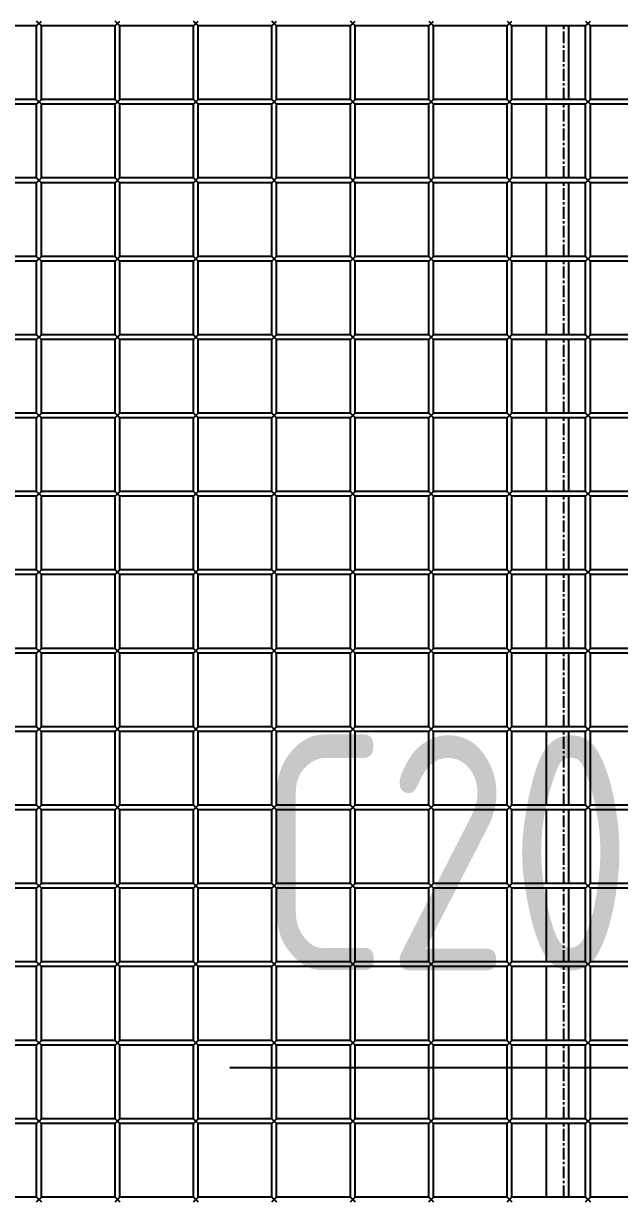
# Model space of a CAD drawing. Header units: millimetres. Extents: x -198529 to 244266, y -64 to 158464.
# Drawn here: x -172015 to -171635, y 120141 to 120891 of the extents above; entities that cross this region are included whole.
import ezdxf

# ---------------------------------------------------------------- set-up
doc = ezdxf.new("R2010")
doc.units = ezdxf.units.MM
doc.linetypes.add('CENTER', pattern=[12, 7.5, -1.5, 1.5, -1.5])
doc.layers.add('0-DCC', color=30, linetype='Continuous')
doc.layers.add('0-DCC-STRUC-T', color=4, linetype='Continuous')
doc.styles.add('EDRI-COM', font='tssdeng.shx', dxfattribs={"width": 0.8, "bigfont": 'hztxt.shx'})

# ---------------------------------------------------------------- blocks, each defined once
blk = doc.blocks.new('DCC2850x2300(右)')
at = {"color": 0, "linetype": 'Continuous'}
for p, q in [((52686.5, -72856.48), (52683.5, -72853.48)), ((52686.5, -72853.48), (52683.5, -72856.48)), ((52736.5, -72856.48), (52733.5, -72853.48)), ((52736.5, -72853.48), (52733.5, -72856.48)), ((52786.5, -72856.48), (52783.5, -72853.48)), ((52786.5, -72853.48), (52783.5, -72856.48)), ((52836.5, -72856.48), (52833.5, -72853.48)), ((52833.5, -72856.48), (52836.5, -72853.48)), ((52886.5, -72856.48), (52883.5, -72853.48)), ((52883.5, -72856.48), (52886.5, -72853.48)), ((52936.5, -72856.48), (52933.5, -72853.48)), ((52933.5, -72856.48), (52936.5, -72853.48)), ((52986.5, -72856.48), (52983.5, -72853.48)), ((52983.5, -72856.48), (52986.5, -72853.48)), ((53036.5, -72856.48), (53033.5, -72853.48)), ((53033.5, -72856.48), (53036.5, -72853.48)), ((52636.5, -72856.48), (52683.5, -72856.48)), ((52683.5, -72903.48), (52683.5, -72856.48)), ((52686.5, -72903.48), (52686.5, -72856.48)), ((52686.5, -72856.48), (52733.5, -72856.48)), ((52697.5, -72856.48), (52697.5, -72903.48)), ((52711.5, -72903.48), (52711.5, -72856.48)), ((52733.5, -72903.48), (52733.5, -72856.48)), ((52736.5, -72903.48), (52736.5, -72856.48)), ((52736.5, -72856.48), (52783.5, -72856.48)), ((52783.5, -72903.48), (52783.5, -72856.48)), ((52786.5, -72903.48), (52786.5, -72856.48)), ((52786.5, -72856.48), (52833.5, -72856.48)), ((52833.5, -72903.48), (52833.5, -72856.48)), ((52836.5, -72903.48), (52836.5, -72856.48)), ((52836.5, -72856.48), (52883.5, -72856.48)), ((52883.5, -72903.48), (52883.5, -72856.48)), ((52886.5, -72903.48), (52886.5, -72856.48)), ((52886.5, -72856.48), (52933.5, -72856.48)), ((52933.5, -72903.48), (52933.5, -72856.48)), ((52936.5, -72903.48), (52936.5, -72856.48)), ((52936.5, -72856.48), (52983.5, -72856.48)), ((52983.5, -72903.48), (52983.5, -72856.48)), ((52986.5, -72903.48), (52986.5, -72856.48)), ((52986.5, -72856.48), (53033.5, -72856.48)), ((53033.5, -72903.48), (53033.5, -72856.48)), ((53036.5, -72903.48), (53036.5, -72856.48)), ((53036.5, -72856.48), (53083.5, -72856.48)), ((52636.5, -72903.48), (52683.5, -72903.48)), ((52636.5, -72906.48), (52683.5, -72906.48)), ((52686.5, -72906.48), (52683.5, -72903.48)), ((52686.5, -72903.48), (52683.5, -72906.48)), ((52683.5, -72953.48), (52683.5, -72906.48)), ((52686.5, -72903.48), (52733.5, -72903.48)), ((52686.5, -72953.48), (52686.5, -72906.48)), ((52686.5, -72906.48), (52733.5, -72906.48)), ((52697.5, -72906.48), (52697.5, -72953.48)), ((52711.5, -72953.48), (52711.5, -72906.48)), ((52736.5, -72906.48), (52733.5, -72903.48)), ((52736.5, -72903.48), (52733.5, -72906.48)), ((52733.5, -72953.48), (52733.5, -72906.48)), ((52736.5, -72903.48), (52783.5, -72903.48)), ((52736.5, -72953.48), (52736.5, -72906.48)), ((52736.5, -72906.48), (52783.5, -72906.48)), ((52786.5, -72906.48), (52783.5, -72903.48)), ((52786.5, -72903.48), (52783.5, -72906.48)), ((52783.5, -72953.48), (52783.5, -72906.48)), ((52786.5, -72903.48), (52833.5, -72903.48)), ((52786.5, -72953.48), (52786.5, -72906.48)), ((52786.5, -72906.48), (52833.5, -72906.48)), ((52836.5, -72906.48), (52833.5, -72903.48)), ((52836.5, -72903.48), (52833.5, -72906.48)), ((52833.5, -72953.48), (52833.5, -72906.48)), ((52836.5, -72903.48), (52883.5, -72903.48)), ((52836.5, -72953.48), (52836.5, -72906.48)), ((52836.5, -72906.48), (52883.5, -72906.48)), ((52886.5, -72906.48), (52883.5, -72903.48)), ((52883.5, -72906.48), (52886.5, -72903.48)), ((52883.5, -72953.48), (52883.5, -72906.48)), ((52886.5, -72903.48), (52933.5, -72903.48)), ((52886.5, -72953.48), (52886.5, -72906.48)), ((52886.5, -72906.48), (52933.5, -72906.48)), ((52936.5, -72906.48), (52933.5, -72903.48)), ((52933.5, -72906.48), (52936.5, -72903.48)), ((52933.5, -72953.48), (52933.5, -72906.48)), ((52936.5, -72903.48), (52983.5, -72903.48)), ((52936.5, -72953.48), (52936.5, -72906.48)), ((52936.5, -72906.48), (52983.5, -72906.48)), ((52986.5, -72906.48), (52983.5, -72903.48)), ((52983.5, -72906.48), (52986.5, -72903.48)), ((52983.5, -72953.48), (52983.5, -72906.48)), ((52986.5, -72903.48), (53033.5, -72903.48)), ((52986.5, -72953.48), (52986.5, -72906.48)), ((52986.5, -72906.48), (53033.5, -72906.48)), ((53036.5, -72906.48), (53033.5, -72903.48)), ((53033.5, -72906.48), (53036.5, -72903.48)), ((53033.5, -72953.48), (53033.5, -72906.48)), ((53036.5, -72903.48), (53083.5, -72903.48)), ((53036.5, -72953.48), (53036.5, -72906.48)), ((53036.5, -72906.48), (53083.5, -72906.48)), ((52636.5, -72953.48), (52683.5, -72953.48)), ((52636.5, -72956.48), (52683.5, -72956.48)), ((52686.5, -72956.48), (52683.5, -72953.48)), ((52686.5, -72953.48), (52683.5, -72956.48)), ((52683.5, -73003.48), (52683.5, -72956.48)), ((52686.5, -72953.48), (52733.5, -72953.48)), ((52686.5, -73003.48), (52686.5, -72956.48)), ((52686.5, -72956.48), (52733.5, -72956.48)), ((52697.5, -72956.48), (52697.5, -73003.48)), ((52711.5, -73003.48), (52711.5, -72956.48)), ((52736.5, -72956.48), (52733.5, -72953.48)), ((52736.5, -72953.48), (52733.5, -72956.48)), ((52733.5, -73003.48), (52733.5, -72956.48)), ((52736.5, -72953.48), (52783.5, -72953.48)), ((52736.5, -73003.48), (52736.5, -72956.48)), ((52736.5, -72956.48), (52783.5, -72956.48)), ((52786.5, -72956.48), (52783.5, -72953.48)), ((52786.5, -72953.48), (52783.5, -72956.48)), ((52783.5, -73003.48), (52783.5, -72956.48)), ((52786.5, -72953.48), (52833.5, -72953.48)), ((52786.5, -73003.48), (52786.5, -72956.48)), ((52786.5, -72956.48), (52833.5, -72956.48)), ((52836.5, -72956.48), (52833.5, -72953.48)), ((52836.5, -72953.48), (52833.5, -72956.48)), ((52833.5, -73003.48), (52833.5, -72956.48)), ((52836.5, -72953.48), (52883.5, -72953.48)), ((52836.5, -73003.48), (52836.5, -72956.48)), ((52836.5, -72956.48), (52883.5, -72956.48)), ((52886.5, -72956.48), (52883.5, -72953.48)), ((52886.5, -72953.48), (52883.5, -72956.48)), ((52883.5, -73003.48), (52883.5, -72956.48)), ((52886.5, -72953.48), (52933.5, -72953.48)), ((52886.5, -73003.48), (52886.5, -72956.48)), ((52886.5, -72956.48), (52933.5, -72956.48)), ((52936.5, -72956.48), (52933.5, -72953.48)), ((52933.5, -72956.48), (52936.5, -72953.48)), ((52933.5, -73003.48), (52933.5, -72956.48)), ((52936.5, -72953.48), (52983.5, -72953.48)), ((52936.5, -73003.48), (52936.5, -72956.48)), ((52936.5, -72956.48), (52983.5, -72956.48)), ((52986.5, -72956.48), (52983.5, -72953.48)), ((52983.5, -72956.48), (52986.5, -72953.48)), ((52983.5, -73003.48), (52983.5, -72956.48)), ((52986.5, -72953.48), (53033.5, -72953.48)), ((52986.5, -73003.48), (52986.5, -72956.48)), ((52986.5, -72956.48), (53033.5, -72956.48)), ((53036.5, -72956.48), (53033.5, -72953.48)), ((53033.5, -72956.48), (53036.5, -72953.48)), ((53033.5, -73003.48), (53033.5, -72956.48)), ((53036.5, -72953.48), (53083.5, -72953.48)), ((53036.5, -73003.48), (53036.5, -72956.48)), ((53036.5, -72956.48), (53083.5, -72956.48)), ((52636.5, -73003.48), (52683.5, -73003.48)), ((52686.5, -73006.48), (52683.5, -73003.48)), ((52686.5, -73003.48), (52683.5, -73006.48)), ((52686.5, -73003.48), (52733.5, -73003.48)), ((52736.5, -73006.48), (52733.5, -73003.48)), ((52736.5, -73003.48), (52733.5, -73006.48)), ((52736.5, -73003.48), (52783.5, -73003.48)), ((52786.5, -73006.48), (52783.5, -73003.48)), ((52786.5, -73003.48), (52783.5, -73006.48)), ((52786.5, -73003.48), (52833.5, -73003.48)), ((52836.5, -73006.48), (52833.5, -73003.48)), ((52836.5, -73003.48), (52833.5, -73006.48)), ((52836.5, -73003.48), (52883.5, -73003.48)), ((52886.5, -73006.48), (52883.5, -73003.48)), ((52886.5, -73003.48), (52883.5, -73006.48)), ((52886.5, -73003.48), (52933.5, -73003.48)), ((52936.5, -73006.48), (52933.5, -73003.48)), ((52936.5, -73003.48), (52933.5, -73006.48)), ((52936.5, -73003.48), (52983.5, -73003.48)), ((52986.5, -73006.48), (52983.5, -73003.48)), ((52983.5, -73006.48), (52986.5, -73003.48)), ((52986.5, -73003.48), (53033.5, -73003.48)), ((53036.5, -73006.48), (53033.5, -73003.48)), ((53033.5, -73006.48), (53036.5, -73003.48)), ((53036.5, -73003.48), (53083.5, -73003.48)), ((52636.5, -73006.48), (52683.5, -73006.48)), ((52683.5, -73053.48), (52683.5, -73006.48)), ((52686.5, -73053.48), (52686.5, -73006.48)), ((52686.5, -73006.48), (52733.5, -73006.48)), ((52697.5, -73006.48), (52697.5, -73053.48)), ((52711.5, -73053.48), (52711.5, -73006.48)), ((52733.5, -73053.48), (52733.5, -73006.48)), ((52736.5, -73053.48), (52736.5, -73006.48)), ((52736.5, -73006.48), (52783.5, -73006.48)), ((52783.5, -73053.48), (52783.5, -73006.48)), ((52786.5, -73053.48), (52786.5, -73006.48)), ((52786.5, -73006.48), (52833.5, -73006.48)), ((52833.5, -73053.48), (52833.5, -73006.48)), ((52836.5, -73053.48), (52836.5, -73006.48)), ((52836.5, -73006.48), (52883.5, -73006.48)), ((52883.5, -73053.48), (52883.5, -73006.48)), ((52886.5, -73053.48), (52886.5, -73006.48)), ((52886.5, -73006.48), (52933.5, -73006.48)), ((52933.5, -73053.48), (52933.5, -73006.48)), ((52936.5, -73053.48), (52936.5, -73006.48)), ((52936.5, -73006.48), (52983.5, -73006.48)), ((52983.5, -73053.48), (52983.5, -73006.48)), ((52986.5, -73053.48), (52986.5, -73006.48)), ((52986.5, -73006.48), (53033.5, -73006.48)), ((53033.5, -73053.48), (53033.5, -73006.48)), ((53036.5, -73053.48), (53036.5, -73006.48)), ((53036.5, -73006.48), (53083.5, -73006.48)), ((52636.5, -73053.48), (52683.5, -73053.48)), ((52636.5, -73056.48), (52683.5, -73056.48)), ((52686.5, -73056.48), (52683.5, -73053.48)), ((52686.5, -73053.48), (52683.5, -73056.48)), ((52683.5, -73103.48), (52683.5, -73056.48)), ((52686.5, -73053.48), (52733.5, -73053.48)), ((52686.5, -73103.48), (52686.5, -73056.48)), ((52686.5, -73056.48), (52733.5, -73056.48)), ((52697.5, -73056.48), (52697.5, -73103.48)), ((52711.5, -73103.48), (52711.5, -73056.48)), ((52736.5, -73056.48), (52733.5, -73053.48)), ((52736.5, -73053.48), (52733.5, -73056.48)), ((52733.5, -73103.48), (52733.5, -73056.48)), ((52736.5, -73053.48), (52783.5, -73053.48)), ((52736.5, -73103.48), (52736.5, -73056.48)), ((52736.5, -73056.48), (52783.5, -73056.48)), ((52786.5, -73056.48), (52783.5, -73053.48)), ((52786.5, -73053.48), (52783.5, -73056.48)), ((52783.5, -73103.48), (52783.5, -73056.48)), ((52786.5, -73053.48), (52833.5, -73053.48)), ((52786.5, -73103.48), (52786.5, -73056.48)), ((52786.5, -73056.48), (52833.5, -73056.48)), ((52836.5, -73056.48), (52833.5, -73053.48)), ((52836.5, -73053.48), (52833.5, -73056.48)), ((52833.5, -73103.48), (52833.5, -73056.48)), ((52836.5, -73053.48), (52883.5, -73053.48)), ((52836.5, -73103.48), (52836.5, -73056.48)), ((52836.5, -73056.48), (52883.5, -73056.48)), ((52886.5, -73056.48), (52883.5, -73053.48)), ((52886.5, -73053.48), (52883.5, -73056.48)), ((52883.5, -73103.48), (52883.5, -73056.48)), ((52886.5, -73053.48), (52933.5, -73053.48)), ((52886.5, -73103.48), (52886.5, -73056.48)), ((52886.5, -73056.48), (52933.5, -73056.48)), ((52936.5, -73056.48), (52933.5, -73053.48)), ((52936.5, -73053.48), (52933.5, -73056.48)), ((52933.5, -73103.48), (52933.5, -73056.48)), ((52936.5, -73053.48), (52983.5, -73053.48)), ((52936.5, -73103.48), (52936.5, -73056.48)), ((52936.5, -73056.48), (52983.5, -73056.48)), ((52986.5, -73056.48), (52983.5, -73053.48)), ((52986.5, -73053.48), (52983.5, -73056.48)), ((52983.5, -73103.48), (52983.5, -73056.48)), ((52986.5, -73053.48), (53033.5, -73053.48)), ((52986.5, -73103.48), (52986.5, -73056.48)), ((52986.5, -73056.48), (53033.5, -73056.48)), ((53036.5, -73056.48), (53033.5, -73053.48)), ((53033.5, -73056.48), (53036.5, -73053.48)), ((53033.5, -73103.48), (53033.5, -73056.48)), ((53036.5, -73053.48), (53083.5, -73053.48)), ((53036.5, -73103.48), (53036.5, -73056.48)), ((53036.5, -73056.48), (53083.5, -73056.48)), ((52636.5, -73103.48), (52683.5, -73103.48)), ((52636.5, -73106.48), (52683.5, -73106.48)), ((52686.5, -73106.48), (52683.5, -73103.48)), ((52686.5, -73103.48), (52683.5, -73106.48)), ((52683.5, -73153.48), (52683.5, -73106.48)), ((52686.5, -73103.48), (52733.5, -73103.48)), ((52686.5, -73153.48), (52686.5, -73106.48)), ((52686.5, -73106.48), (52733.5, -73106.48)), ((52697.5, -73106.48), (52697.5, -73153.48)), ((52711.5, -73153.48), (52711.5, -73106.48)), ((52736.5, -73106.48), (52733.5, -73103.48)), ((52736.5, -73103.48), (52733.5, -73106.48)), ((52733.5, -73153.48), (52733.5, -73106.48)), ((52736.5, -73103.48), (52783.5, -73103.48)), ((52736.5, -73153.48), (52736.5, -73106.48)), ((52736.5, -73106.48), (52783.5, -73106.48)), ((52786.5, -73106.48), (52783.5, -73103.48)), ((52786.5, -73103.48), (52783.5, -73106.48)), ((52783.5, -73153.48), (52783.5, -73106.48)), ((52786.5, -73103.48), (52833.5, -73103.48)), ((52786.5, -73153.48), (52786.5, -73106.48)), ((52786.5, -73106.48), (52833.5, -73106.48)), ((52836.5, -73106.48), (52833.5, -73103.48)), ((52836.5, -73103.48), (52833.5, -73106.48)), ((52833.5, -73153.48), (52833.5, -73106.48)), ((52836.5, -73103.48), (52883.5, -73103.48)), ((52836.5, -73153.48), (52836.5, -73106.48)), ((52836.5, -73106.48), (52883.5, -73106.48)), ((52886.5, -73106.48), (52883.5, -73103.48)), ((52886.5, -73103.48), (52883.5, -73106.48)), ((52883.5, -73153.48), (52883.5, -73106.48)), ((52886.5, -73103.48), (52933.5, -73103.48)), ((52886.5, -73153.48), (52886.5, -73106.48)), ((52886.5, -73106.48), (52933.5, -73106.48)), ((52936.5, -73106.48), (52933.5, -73103.48)), ((52936.5, -73103.48), (52933.5, -73106.48)), ((52933.5, -73153.48), (52933.5, -73106.48)), ((52936.5, -73103.48), (52983.5, -73103.48)), ((52936.5, -73153.48), (52936.5, -73106.48)), ((52936.5, -73106.48), (52983.5, -73106.48)), ((52986.5, -73106.48), (52983.5, -73103.48)), ((52986.5, -73103.48), (52983.5, -73106.48)), ((52983.5, -73153.48), (52983.5, -73106.48)), ((52986.5, -73103.48), (53033.5, -73103.48)), ((52986.5, -73153.48), (52986.5, -73106.48)), ((52986.5, -73106.48), (53033.5, -73106.48)), ((53036.5, -73106.48), (53033.5, -73103.48)), ((53036.5, -73103.48), (53033.5, -73106.48)), ((53033.5, -73153.48), (53033.5, -73106.48)), ((53036.5, -73103.48), (53083.5, -73103.48)), ((53036.5, -73153.48), (53036.5, -73106.48)), ((53036.5, -73106.48), (53083.5, -73106.48)), ((52636.5, -73153.48), (52683.5, -73153.48)), ((52686.5, -73156.48), (52683.5, -73153.48)), ((52686.5, -73153.48), (52683.5, -73156.48)), ((52686.5, -73153.48), (52733.5, -73153.48)), ((52736.5, -73156.48), (52733.5, -73153.48)), ((52736.5, -73153.48), (52733.5, -73156.48)), ((52736.5, -73153.48), (52783.5, -73153.48)), ((52786.5, -73156.48), (52783.5, -73153.48)), ((52786.5, -73153.48), (52783.5, -73156.48)), ((52786.5, -73153.48), (52833.5, -73153.48)), ((52836.5, -73156.48), (52833.5, -73153.48)), ((52836.5, -73153.48), (52833.5, -73156.48)), ((52836.5, -73153.48), (52883.5, -73153.48)), ((52886.5, -73156.48), (52883.5, -73153.48)), ((52886.5, -73153.48), (52883.5, -73156.48)), ((52886.5, -73153.48), (52933.5, -73153.48)), ((52936.5, -73156.48), (52933.5, -73153.48)), ((52936.5, -73153.48), (52933.5, -73156.48)), ((52936.5, -73153.48), (52983.5, -73153.48)), ((52986.5, -73156.48), (52983.5, -73153.48)), ((52986.5, -73153.48), (52983.5, -73156.48)), ((52986.5, -73153.48), (53033.5, -73153.48)), ((53036.5, -73156.48), (53033.5, -73153.48)), ((53036.5, -73153.48), (53033.5, -73156.48)), ((53036.5, -73153.48), (53083.5, -73153.48)), ((52636.5, -73156.48), (52683.5, -73156.48)), ((52683.5, -73203.48), (52683.5, -73156.48)), ((52686.5, -73203.48), (52686.5, -73156.48)), ((52686.5, -73156.48), (52733.5, -73156.48)), ((52697.5, -73156.48), (52697.5, -73203.48)), ((52711.5, -73203.48), (52711.5, -73156.48)), ((52733.5, -73203.48), (52733.5, -73156.48)), ((52736.5, -73203.48), (52736.5, -73156.48)), ((52736.5, -73156.48), (52783.5, -73156.48)), ((52783.5, -73203.48), (52783.5, -73156.48)), ((52786.5, -73203.48), (52786.5, -73156.48)), ((52786.5, -73156.48), (52833.5, -73156.48)), ((52833.5, -73203.48), (52833.5, -73156.48)), ((52836.5, -73203.48), (52836.5, -73156.48)), ((52836.5, -73156.48), (52883.5, -73156.48)), ((52883.5, -73203.48), (52883.5, -73156.48)), ((52886.5, -73203.48), (52886.5, -73156.48)), ((52886.5, -73156.48), (52933.5, -73156.48)), ((52933.5, -73203.48), (52933.5, -73156.48)), ((52936.5, -73203.48), (52936.5, -73156.48)), ((52936.5, -73156.48), (52983.5, -73156.48)), ((52983.5, -73203.48), (52983.5, -73156.48)), ((52986.5, -73203.48), (52986.5, -73156.48)), ((52986.5, -73156.48), (53033.5, -73156.48)), ((53033.5, -73203.48), (53033.5, -73156.48)), ((53036.5, -73203.48), (53036.5, -73156.48)), ((53036.5, -73156.48), (53083.5, -73156.48)), ((52636.5, -73203.48), (52683.5, -73203.48)), ((52636.5, -73206.48), (52683.5, -73206.48)), ((52686.5, -73206.48), (52683.5, -73203.48)), ((52686.5, -73203.48), (52683.5, -73206.48)), ((52683.5, -73253.48), (52683.5, -73206.48)), ((52686.5, -73203.48), (52733.5, -73203.48)), ((52686.5, -73253.48), (52686.5, -73206.48)), ((52686.5, -73206.48), (52733.5, -73206.48)), ((52697.5, -73206.48), (52697.5, -73253.48)), ((52711.5, -73253.48), (52711.5, -73206.48)), ((52736.5, -73206.48), (52733.5, -73203.48)), ((52736.5, -73203.48), (52733.5, -73206.48)), ((52733.5, -73253.48), (52733.5, -73206.48)), ((52736.5, -73203.48), (52783.5, -73203.48)), ((52736.5, -73253.48), (52736.5, -73206.48)), ((52736.5, -73206.48), (52783.5, -73206.48)), ((52786.5, -73206.48), (52783.5, -73203.48)), ((52786.5, -73203.48), (52783.5, -73206.48)), ((52783.5, -73253.48), (52783.5, -73206.48)), ((52786.5, -73203.48), (52833.5, -73203.48)), ((52786.5, -73253.48), (52786.5, -73206.48)), ((52786.5, -73206.48), (52833.5, -73206.48)), ((52836.5, -73206.48), (52833.5, -73203.48)), ((52836.5, -73203.48), (52833.5, -73206.48)), ((52833.5, -73253.48), (52833.5, -73206.48)), ((52836.5, -73203.48), (52883.5, -73203.48)), ((52836.5, -73253.48), (52836.5, -73206.48)), ((52836.5, -73206.48), (52883.5, -73206.48)), ((52886.5, -73206.48), (52883.5, -73203.48)), ((52886.5, -73203.48), (52883.5, -73206.48)), ((52883.5, -73253.48), (52883.5, -73206.48)), ((52886.5, -73203.48), (52933.5, -73203.48)), ((52886.5, -73253.48), (52886.5, -73206.48)), ((52886.5, -73206.48), (52933.5, -73206.48)), ((52936.5, -73206.48), (52933.5, -73203.48)), ((52936.5, -73203.48), (52933.5, -73206.48)), ((52933.5, -73253.48), (52933.5, -73206.48)), ((52936.5, -73203.48), (52983.5, -73203.48)), ((52936.5, -73253.48), (52936.5, -73206.48)), ((52936.5, -73206.48), (52983.5, -73206.48)), ((52986.5, -73206.48), (52983.5, -73203.48)), ((52986.5, -73203.48), (52983.5, -73206.48)), ((52983.5, -73253.48), (52983.5, -73206.48)), ((52986.5, -73203.48), (53033.5, -73203.48)), ((52986.5, -73253.48), (52986.5, -73206.48)), ((52986.5, -73206.48), (53033.5, -73206.48)), ((53036.5, -73206.48), (53033.5, -73203.48)), ((53036.5, -73203.48), (53033.5, -73206.48)), ((53033.5, -73253.48), (53033.5, -73206.48)), ((53036.5, -73203.48), (53083.5, -73203.48)), ((53036.5, -73253.48), (53036.5, -73206.48)), ((53036.5, -73206.48), (53083.5, -73206.48)), ((52636.5, -73253.48), (52683.5, -73253.48)), ((52636.5, -73256.48), (52683.5, -73256.48)), ((52686.5, -73256.48), (52683.5, -73253.48)), ((52686.5, -73253.48), (52683.5, -73256.48)), ((52683.5, -73303.48), (52683.5, -73256.48)), ((52686.5, -73253.48), (52733.5, -73253.48)), ((52686.5, -73303.48), (52686.5, -73256.48)), ((52686.5, -73256.48), (52733.5, -73256.48)), ((52697.5, -73256.48), (52697.5, -73303.48)), ((52711.5, -73303.48), (52711.5, -73256.48)), ((52736.5, -73256.48), (52733.5, -73253.48)), ((52736.5, -73253.48), (52733.5, -73256.48)), ((52733.5, -73303.48), (52733.5, -73256.48)), ((52736.5, -73253.48), (52783.5, -73253.48)), ((52736.5, -73303.48), (52736.5, -73256.48)), ((52736.5, -73256.48), (52783.5, -73256.48)), ((52786.5, -73256.48), (52783.5, -73253.48)), ((52786.5, -73253.48), (52783.5, -73256.48)), ((52783.5, -73303.48), (52783.5, -73256.48)), ((52786.5, -73253.48), (52833.5, -73253.48)), ((52786.5, -73303.48), (52786.5, -73256.48)), ((52786.5, -73256.48), (52833.5, -73256.48)), ((52836.5, -73256.48), (52833.5, -73253.48)), ((52836.5, -73253.48), (52833.5, -73256.48)), ((52833.5, -73303.48), (52833.5, -73256.48)), ((52836.5, -73253.48), (52883.5, -73253.48)), ((52836.5, -73303.48), (52836.5, -73256.48)), ((52836.5, -73256.48), (52883.5, -73256.48)), ((52886.5, -73256.48), (52883.5, -73253.48)), ((52886.5, -73253.48), (52883.5, -73256.48)), ((52883.5, -73303.48), (52883.5, -73256.48)), ((52886.5, -73253.48), (52933.5, -73253.48)), ((52886.5, -73303.48), (52886.5, -73256.48)), ((52886.5, -73256.48), (52933.5, -73256.48)), ((52936.5, -73256.48), (52933.5, -73253.48)), ((52936.5, -73253.48), (52933.5, -73256.48)), ((52933.5, -73303.48), (52933.5, -73256.48)), ((52936.5, -73253.48), (52983.5, -73253.48)), ((52936.5, -73303.48), (52936.5, -73256.48)), ((52936.5, -73256.48), (52983.5, -73256.48)), ((52986.5, -73256.48), (52983.5, -73253.48)), ((52986.5, -73253.48), (52983.5, -73256.48)), ((52983.5, -73303.48), (52983.5, -73256.48)), ((52986.5, -73253.48), (53033.5, -73253.48)), ((52986.5, -73303.48), (52986.5, -73256.48)), ((52986.5, -73256.48), (53033.5, -73256.48)), ((53036.5, -73256.48), (53033.5, -73253.48)), ((53036.5, -73253.48), (53033.5, -73256.48)), ((53033.5, -73303.48), (53033.5, -73256.48)), ((53036.5, -73253.48), (53083.5, -73253.48)), ((53036.5, -73303.48), (53036.5, -73256.48)), ((53036.5, -73256.48), (53083.5, -73256.48)), ((52636.5, -73303.48), (52683.5, -73303.48)), ((52686.5, -73306.48), (52683.5, -73303.48)), ((52686.5, -73303.48), (52683.5, -73306.48)), ((52686.5, -73303.48), (52733.5, -73303.48)), ((52736.5, -73306.48), (52733.5, -73303.48)), ((52736.5, -73303.48), (52733.5, -73306.48)), ((52736.5, -73303.48), (52783.5, -73303.48)), ((52786.5, -73306.48), (52783.5, -73303.48)), ((52786.5, -73303.48), (52783.5, -73306.48)), ((52786.5, -73303.48), (52833.5, -73303.48)), ((52836.5, -73306.48), (52833.5, -73303.48)), ((52836.5, -73303.48), (52833.5, -73306.48)), ((52836.5, -73303.48), (52883.5, -73303.48)), ((52886.5, -73306.48), (52883.5, -73303.48)), ((52886.5, -73303.48), (52883.5, -73306.48)), ((52886.5, -73303.48), (52933.5, -73303.48)), ((52936.5, -73306.48), (52933.5, -73303.48)), ((52936.5, -73303.48), (52933.5, -73306.48)), ((52936.5, -73303.48), (52983.5, -73303.48)), ((52986.5, -73306.48), (52983.5, -73303.48)), ((52986.5, -73303.48), (52983.5, -73306.48)), ((52986.5, -73303.48), (53033.5, -73303.48)), ((53036.5, -73306.48), (53033.5, -73303.48)), ((53036.5, -73303.48), (53033.5, -73306.48)), ((53036.5, -73303.48), (53083.5, -73303.48)), ((52636.5, -73306.48), (52683.5, -73306.48)), ((52683.5, -73353.48), (52683.5, -73306.48)), ((52686.5, -73353.48), (52686.5, -73306.48)), ((52686.5, -73306.48), (52733.5, -73306.48)), ((52697.5, -73306.48), (52697.5, -73353.48)), ((52711.5, -73353.48), (52711.5, -73306.48)), ((52733.5, -73353.48), (52733.5, -73306.48)), ((52736.5, -73353.48), (52736.5, -73306.48)), ((52736.5, -73306.48), (52783.5, -73306.48)), ((52783.5, -73353.48), (52783.5, -73306.48)), ((52786.5, -73353.48), (52786.5, -73306.48)), ((52786.5, -73306.48), (52833.5, -73306.48)), ((52833.5, -73353.48), (52833.5, -73306.48)), ((52836.5, -73353.48), (52836.5, -73306.48)), ((52836.5, -73306.48), (52883.5, -73306.48)), ((52883.5, -73353.48), (52883.5, -73306.48)), ((52886.5, -73353.48), (52886.5, -73306.48)), ((52886.5, -73306.48), (52933.5, -73306.48)), ((52933.5, -73353.48), (52933.5, -73306.48)), ((52936.5, -73353.48), (52936.5, -73306.48)), ((52936.5, -73306.48), (52983.5, -73306.48)), ((52983.5, -73353.48), (52983.5, -73306.48)), ((52986.5, -73353.48), (52986.5, -73306.48)), ((52986.5, -73306.48), (53033.5, -73306.48)), ((53033.5, -73353.48), (53033.5, -73306.48)), ((53036.5, -73353.48), (53036.5, -73306.48)), ((53036.5, -73306.48), (53083.5, -73306.48)), ((52636.5, -73353.48), (52683.5, -73353.48)), ((52636.5, -73356.48), (52683.5, -73356.48)), ((52686.5, -73356.48), (52683.5, -73353.48)), ((52686.5, -73353.48), (52683.5, -73356.48)), ((52683.5, -73403.48), (52683.5, -73356.48)), ((52686.5, -73353.48), (52733.5, -73353.48)), ((52686.5, -73403.48), (52686.5, -73356.48)), ((52686.5, -73356.48), (52733.5, -73356.48)), ((52697.5, -73356.48), (52697.5, -73403.48)), ((52711.5, -73403.48), (52711.5, -73356.48)), ((52736.5, -73356.48), (52733.5, -73353.48)), ((52736.5, -73353.48), (52733.5, -73356.48)), ((52733.5, -73403.48), (52733.5, -73356.48)), ((52736.5, -73353.48), (52783.5, -73353.48)), ((52736.5, -73403.48), (52736.5, -73356.48)), ((52736.5, -73356.48), (52783.5, -73356.48)), ((52786.5, -73353.48), (52783.5, -73356.48)), ((52786.5, -73356.48), (52783.5, -73353.48)), ((52783.5, -73403.48), (52783.5, -73356.48)), ((52786.5, -73353.48), (52833.5, -73353.48)), ((52786.5, -73403.48), (52786.5, -73356.48)), ((52786.5, -73356.48), (52833.5, -73356.48)), ((52836.5, -73356.48), (52833.5, -73353.48)), ((52836.5, -73353.48), (52833.5, -73356.48)), ((52833.5, -73403.48), (52833.5, -73356.48)), ((52836.5, -73353.48), (52883.5, -73353.48)), ((52836.5, -73403.48), (52836.5, -73356.48)), ((52836.5, -73356.48), (52883.5, -73356.48)), ((52886.5, -73356.48), (52883.5, -73353.48)), ((52886.5, -73353.48), (52883.5, -73356.48)), ((52883.5, -73403.48), (52883.5, -73356.48)), ((52886.5, -73353.48), (52933.5, -73353.48)), ((52886.5, -73403.48), (52886.5, -73356.48)), ((52886.5, -73356.48), (52933.5, -73356.48)), ((52936.5, -73356.48), (52933.5, -73353.48)), ((52936.5, -73353.48), (52933.5, -73356.48)), ((52933.5, -73403.48), (52933.5, -73356.48)), ((52936.5, -73353.48), (52983.5, -73353.48)), ((52936.5, -73403.48), (52936.5, -73356.48)), ((52936.5, -73356.48), (52983.5, -73356.48)), ((52986.5, -73353.48), (52983.5, -73356.48)), ((52986.5, -73356.48), (52983.5, -73353.48)), ((52983.5, -73403.48), (52983.5, -73356.48)), ((52986.5, -73353.48), (53033.5, -73353.48)), ((52986.5, -73403.48), (52986.5, -73356.48)), ((52986.5, -73356.48), (53033.5, -73356.48)), ((53036.5, -73356.48), (53033.5, -73353.48)), ((53036.5, -73353.48), (53033.5, -73356.48)), ((53033.5, -73403.48), (53033.5, -73356.48)), ((53036.5, -73353.48), (53083.5, -73353.48)), ((53036.5, -73403.48), (53036.5, -73356.48)), ((53036.5, -73356.48), (53083.5, -73356.48)), ((52636.5, -73403.48), (52683.5, -73403.48)), ((52636.5, -73406.48), (52683.5, -73406.48)), ((52686.5, -73406.48), (52683.5, -73403.48)), ((52686.5, -73403.48), (52683.5, -73406.48)), ((52683.5, -73453.48), (52683.5, -73406.48)), ((52686.5, -73403.48), (52733.5, -73403.48)), ((52686.5, -73453.48), (52686.5, -73406.48)), ((52686.5, -73406.48), (52733.5, -73406.48)), ((52697.5, -73406.48), (52697.5, -73453.48)), ((52711.5, -73453.48), (52711.5, -73406.48)), ((52736.5, -73403.48), (52733.5, -73406.48)), ((52736.5, -73406.48), (52733.5, -73403.48)), ((52733.5, -73453.48), (52733.5, -73406.48)), ((52736.5, -73403.48), (52783.5, -73403.48)), ((52736.5, -73453.48), (52736.5, -73406.48)), ((52736.5, -73406.48), (52783.5, -73406.48)), ((52786.5, -73403.48), (52783.5, -73406.48)), ((52786.5, -73406.48), (52783.5, -73403.48)), ((52783.5, -73453.48), (52783.5, -73406.48)), ((52786.5, -73403.48), (52833.5, -73403.48)), ((52786.5, -73453.48), (52786.5, -73406.48)), ((52786.5, -73406.48), (52833.5, -73406.48)), ((52836.5, -73403.48), (52833.5, -73406.48)), ((52836.5, -73406.48), (52833.5, -73403.48)), ((52833.5, -73453.48), (52833.5, -73406.48)), ((52836.5, -73403.48), (52883.5, -73403.48)), ((52836.5, -73453.48), (52836.5, -73406.48)), ((52836.5, -73406.48), (52883.5, -73406.48)), ((52886.5, -73406.48), (52883.5, -73403.48)), ((52886.5, -73403.48), (52883.5, -73406.48)), ((52883.5, -73453.48), (52883.5, -73406.48)), ((52886.5, -73403.48), (52933.5, -73403.48)), ((52886.5, -73453.48), (52886.5, -73406.48)), ((52886.5, -73406.48), (52933.5, -73406.48)), ((52936.5, -73403.48), (52933.5, -73406.48)), ((52936.5, -73406.48), (52933.5, -73403.48)), ((52933.5, -73453.48), (52933.5, -73406.48)), ((52936.5, -73403.48), (52983.5, -73403.48)), ((52936.5, -73453.48), (52936.5, -73406.48)), ((52936.5, -73406.48), (52983.5, -73406.48)), ((52986.5, -73403.48), (52983.5, -73406.48)), ((52986.5, -73406.48), (52983.5, -73403.48)), ((52983.5, -73453.48), (52983.5, -73406.48)), ((52986.5, -73403.48), (53033.5, -73403.48)), ((52986.5, -73453.48), (52986.5, -73406.48)), ((52986.5, -73406.48), (53033.5, -73406.48)), ((53036.5, -73403.48), (53033.5, -73406.48)), ((53036.5, -73406.48), (53033.5, -73403.48)), ((53033.5, -73453.48), (53033.5, -73406.48)), ((53036.5, -73403.48), (53083.5, -73403.48)), ((53036.5, -73453.48), (53036.5, -73406.48)), ((53036.5, -73406.48), (53083.5, -73406.48)), ((52636.5, -73453.48), (52683.5, -73453.48)), ((52686.5, -73453.48), (52683.5, -73456.48)), ((52686.5, -73456.48), (52683.5, -73453.48)), ((52686.5, -73453.48), (52733.5, -73453.48)), ((52736.5, -73453.48), (52733.5, -73456.48)), ((52736.5, -73456.48), (52733.5, -73453.48)), ((52736.5, -73453.48), (52783.5, -73453.48)), ((52786.5, -73453.48), (52783.5, -73456.48)), ((52786.5, -73456.48), (52783.5, -73453.48)), ((52786.5, -73453.48), (52833.5, -73453.48)), ((52836.5, -73453.48), (52833.5, -73456.48)), ((52836.5, -73456.48), (52833.5, -73453.48)), ((52836.5, -73453.48), (52883.5, -73453.48)), ((52886.5, -73453.48), (52883.5, -73456.48)), ((52886.5, -73456.48), (52883.5, -73453.48)), ((52886.5, -73453.48), (52933.5, -73453.48)), ((52936.5, -73453.48), (52933.5, -73456.48)), ((52936.5, -73456.48), (52933.5, -73453.48)), ((52936.5, -73453.48), (52983.5, -73453.48)), ((52986.5, -73453.48), (52983.5, -73456.48)), ((52986.5, -73456.48), (52983.5, -73453.48)), ((52986.5, -73453.48), (53033.5, -73453.48)), ((53036.5, -73453.48), (53033.5, -73456.48)), ((53036.5, -73456.48), (53033.5, -73453.48)), ((53036.5, -73453.48), (53083.5, -73453.48)), ((52636.5, -73456.48), (52683.5, -73456.48)), ((52683.5, -73503.48), (52683.5, -73456.48)), ((52686.5, -73503.48), (52686.5, -73456.48)), ((52686.5, -73456.48), (52733.5, -73456.48)), ((52697.5, -73456.48), (52697.5, -73503.48)), ((52711.5, -73503.48), (52711.5, -73456.48)), ((52733.5, -73503.48), (52733.5, -73456.48)), ((52736.5, -73503.48), (52736.5, -73456.48)), ((52736.5, -73456.48), (52783.5, -73456.48)), ((52783.5, -73503.48), (52783.5, -73456.48)), ((52786.5, -73503.48), (52786.5, -73456.48)), ((52786.5, -73456.48), (52833.5, -73456.48)), ((52833.5, -73503.48), (52833.5, -73456.48)), ((52836.5, -73503.48), (52836.5, -73456.48)), ((52836.5, -73456.48), (52883.5, -73456.48)), ((52883.5, -73503.48), (52883.5, -73456.48)), ((52886.5, -73503.48), (52886.5, -73456.48)), ((52886.5, -73456.48), (52933.5, -73456.48)), ((52933.5, -73503.48), (52933.5, -73456.48)), ((52936.5, -73503.48), (52936.5, -73456.48)), ((52936.5, -73456.48), (52983.5, -73456.48)), ((52983.5, -73503.48), (52983.5, -73456.48)), ((52986.5, -73503.48), (52986.5, -73456.48)), ((52986.5, -73456.48), (53033.5, -73456.48)), ((53033.5, -73503.48), (53033.5, -73456.48)), ((53036.5, -73503.48), (53036.5, -73456.48)), ((53036.5, -73456.48), (53083.5, -73456.48)), ((52636.5, -73503.48), (52683.5, -73503.48)), ((52636.5, -73506.48), (52683.5, -73506.48)), ((52686.5, -73503.48), (52683.5, -73506.48)), ((52686.5, -73506.48), (52683.5, -73503.48)), ((52683.5, -73553.48), (52683.5, -73506.48)), ((52686.5, -73503.48), (52733.5, -73503.48)), ((52686.5, -73553.48), (52686.5, -73506.48)), ((52686.5, -73506.48), (52733.5, -73506.48)), ((52697.5, -73506.48), (52697.5, -73553.48)), ((52711.5, -73553.48), (52711.5, -73506.48)), ((52736.5, -73503.48), (52733.5, -73506.48)), ((52736.5, -73506.48), (52733.5, -73503.48)), ((52733.5, -73553.48), (52733.5, -73506.48)), ((52736.5, -73503.48), (52783.5, -73503.48)), ((52736.5, -73553.48), (52736.5, -73506.48)), ((52736.5, -73506.48), (52783.5, -73506.48)), ((52786.5, -73503.48), (52783.5, -73506.48)), ((52786.5, -73506.48), (52783.5, -73503.48)), ((52783.5, -73553.48), (52783.5, -73506.48)), ((52786.5, -73503.48), (52833.5, -73503.48)), ((52786.5, -73553.48), (52786.5, -73506.48)), ((52786.5, -73506.48), (52833.5, -73506.48)), ((52836.5, -73503.48), (52833.5, -73506.48)), ((52836.5, -73506.48), (52833.5, -73503.48)), ((52833.5, -73553.48), (52833.5, -73506.48)), ((52836.5, -73503.48), (52883.5, -73503.48)), ((52836.5, -73553.48), (52836.5, -73506.48)), ((52836.5, -73506.48), (52883.5, -73506.48)), ((52886.5, -73503.48), (52883.5, -73506.48)), ((52886.5, -73506.48), (52883.5, -73503.48)), ((52883.5, -73553.48), (52883.5, -73506.48)), ((52886.5, -73503.48), (52933.5, -73503.48)), ((52886.5, -73553.48), (52886.5, -73506.48)), ((52886.5, -73506.48), (52933.5, -73506.48)), ((52936.5, -73503.48), (52933.5, -73506.48)), ((52936.5, -73506.48), (52933.5, -73503.48)), ((52933.5, -73553.48), (52933.5, -73506.48)), ((52936.5, -73503.48), (52983.5, -73503.48)), ((52936.5, -73553.48), (52936.5, -73506.48)), ((52936.5, -73506.48), (52983.5, -73506.48)), ((52986.5, -73503.48), (52983.5, -73506.48)), ((52986.5, -73506.48), (52983.5, -73503.48)), ((52983.5, -73553.48), (52983.5, -73506.48)), ((52986.5, -73503.48), (53033.5, -73503.48)), ((52986.5, -73553.48), (52986.5, -73506.48)), ((52986.5, -73506.48), (53033.5, -73506.48)), ((53036.5, -73503.48), (53033.5, -73506.48)), ((53036.5, -73506.48), (53033.5, -73503.48)), ((53033.5, -73553.48), (53033.5, -73506.48)), ((53036.5, -73503.48), (53083.5, -73503.48)), ((53036.5, -73553.48), (53036.5, -73506.48)), ((53036.5, -73506.48), (53083.5, -73506.48)), ((52636.5, -73553.48), (52683.5, -73553.48)), ((52636.5, -73556.48), (52683.5, -73556.48)), ((52686.5, -73553.48), (52683.5, -73556.48)), ((52686.5, -73556.48), (52683.5, -73553.48)), ((52683.5, -73603.48), (52683.5, -73556.48)), ((52686.5, -73553.48), (52733.5, -73553.48)), ((52686.5, -73603.48), (52686.5, -73556.48)), ((52686.5, -73556.48), (52733.5, -73556.48)), ((52697.5, -73556.48), (52697.5, -73603.48)), ((52711.5, -73603.48), (52711.5, -73556.48)), ((52736.5, -73553.48), (52733.5, -73556.48)), ((52736.5, -73556.48), (52733.5, -73553.48)), ((52733.5, -73603.48), (52733.5, -73556.48)), ((52736.5, -73553.48), (52783.5, -73553.48)), ((52736.5, -73603.48), (52736.5, -73556.48)), ((52736.5, -73556.48), (52783.5, -73556.48)), ((52786.5, -73553.48), (52783.5, -73556.48)), ((52786.5, -73556.48), (52783.5, -73553.48)), ((52783.5, -73603.48), (52783.5, -73556.48)), ((52786.5, -73553.48), (52833.5, -73553.48)), ((52786.5, -73603.48), (52786.5, -73556.48)), ((52786.5, -73556.48), (52833.5, -73556.48)), ((52836.5, -73553.48), (52833.5, -73556.48)), ((52836.5, -73556.48), (52833.5, -73553.48)), ((52833.5, -73603.48), (52833.5, -73556.48)), ((52836.5, -73553.48), (52883.5, -73553.48)), ((52836.5, -73603.48), (52836.5, -73556.48)), ((52836.5, -73556.48), (52883.5, -73556.48)), ((52886.5, -73553.48), (52883.5, -73556.48)), ((52886.5, -73556.48), (52883.5, -73553.48)), ((52883.5, -73603.48), (52883.5, -73556.48)), ((52886.5, -73553.48), (52933.5, -73553.48)), ((52886.5, -73603.48), (52886.5, -73556.48)), ((52886.5, -73556.48), (52933.5, -73556.48)), ((52936.5, -73553.48), (52933.5, -73556.48)), ((52936.5, -73556.48), (52933.5, -73553.48)), ((52933.5, -73603.48), (52933.5, -73556.48)), ((52936.5, -73553.48), (52983.5, -73553.48)), ((52936.5, -73603.48), (52936.5, -73556.48)), ((52936.5, -73556.48), (52983.5, -73556.48)), ((52986.5, -73553.48), (52983.5, -73556.48)), ((52986.5, -73556.48), (52983.5, -73553.48)), ((52983.5, -73603.48), (52983.5, -73556.48)), ((52986.5, -73553.48), (53033.5, -73553.48)), ((52986.5, -73603.48), (52986.5, -73556.48)), ((52986.5, -73556.48), (53033.5, -73556.48)), ((53036.5, -73553.48), (53033.5, -73556.48)), ((53036.5, -73556.48), (53033.5, -73553.48)), ((53033.5, -73603.48), (53033.5, -73556.48)), ((53036.5, -73553.48), (53083.5, -73553.48)), ((53036.5, -73603.48), (53036.5, -73556.48)), ((53036.5, -73556.48), (53083.5, -73556.48)), ((52636.5, -73603.48), (52683.5, -73603.48)), ((52686.5, -73603.48), (52683.5, -73606.48)), ((52686.5, -73606.48), (52683.5, -73603.48)), ((52686.5, -73603.48), (52733.5, -73603.48)), ((52736.5, -73603.48), (52733.5, -73606.48)), ((52736.5, -73606.48), (52733.5, -73603.48)), ((52736.5, -73603.48), (52783.5, -73603.48)), ((52786.5, -73603.48), (52783.5, -73606.48)), ((52786.5, -73606.48), (52783.5, -73603.48)), ((52786.5, -73603.48), (52833.5, -73603.48)), ((52836.5, -73603.48), (52833.5, -73606.48)), ((52836.5, -73606.48), (52833.5, -73603.48)), ((52836.5, -73603.48), (52883.5, -73603.48)), ((52886.5, -73603.48), (52883.5, -73606.48)), ((52886.5, -73606.48), (52883.5, -73603.48)), ((52886.5, -73603.48), (52933.5, -73603.48)), ((52936.5, -73603.48), (52933.5, -73606.48)), ((52936.5, -73606.48), (52933.5, -73603.48)), ((52936.5, -73603.48), (52983.5, -73603.48)), ((52986.5, -73603.48), (52983.5, -73606.48)), ((52986.5, -73606.48), (52983.5, -73603.48)), ((52986.5, -73603.48), (53033.5, -73603.48)), ((53036.5, -73603.48), (53033.5, -73606.48)), ((53036.5, -73606.48), (53033.5, -73603.48)), ((53036.5, -73603.48), (53083.5, -73603.48))]:
    blk.add_line(p, q, dxfattribs=at)
at = {"color": 0, "linetype": 'CENTER'}
for p, q in [((52700.5, -72903.48), (52700.5, -72856.48)), ((52700.5, -72953.48), (52700.5, -72906.48)), ((52700.5, -73003.48), (52700.5, -72956.48)), ((52700.5, -73053.48), (52700.5, -73006.48)), ((52700.5, -73103.48), (52700.5, -73056.48)), ((52700.5, -73153.48), (52700.5, -73106.48)), ((52700.5, -73203.48), (52700.5, -73156.48)), ((52700.5, -73253.48), (52700.5, -73206.48)), ((52700.5, -73303.48), (52700.5, -73256.48)), ((52700.5, -73353.48), (52700.5, -73306.48)), ((52700.5, -73403.48), (52700.5, -73356.48)), ((52700.5, -73453.48), (52700.5, -73406.48)), ((52700.5, -73503.48), (52700.5, -73456.48)), ((52700.5, -73553.48), (52700.5, -73506.48)), ((52700.5, -73603.48), (52700.5, -73556.48))]:
    blk.add_line(p, q, dxfattribs=at)

msp = doc.modelspace()

# ---------------------------------------------------------------- linework, layer by layer
at = {"layer": '0-DCC-STRUC-T'}
msp.add_line((-171883.84, 120224.65), (-170481.09, 120224.65), dxfattribs=at)

# ---------------------------------------------------------------- block references
at = {"layer": '0-DCC', "xscale": -1}
msp.add_blockref('DCC2850x2300(右)', (-118970.54, 193745.49), dxfattribs=at)

# ---------------------------------------------------------------- texts
at = {"layer": '0-DCC-STRUC-T', "style": 'EDRI-COM', "width": 0.8}
msp.add_text('C200X75X20X2.5', height=150, dxfattribs=at).set_placement((-171866.06, 120286.58))

doc.saveas('drawing.dxf')
